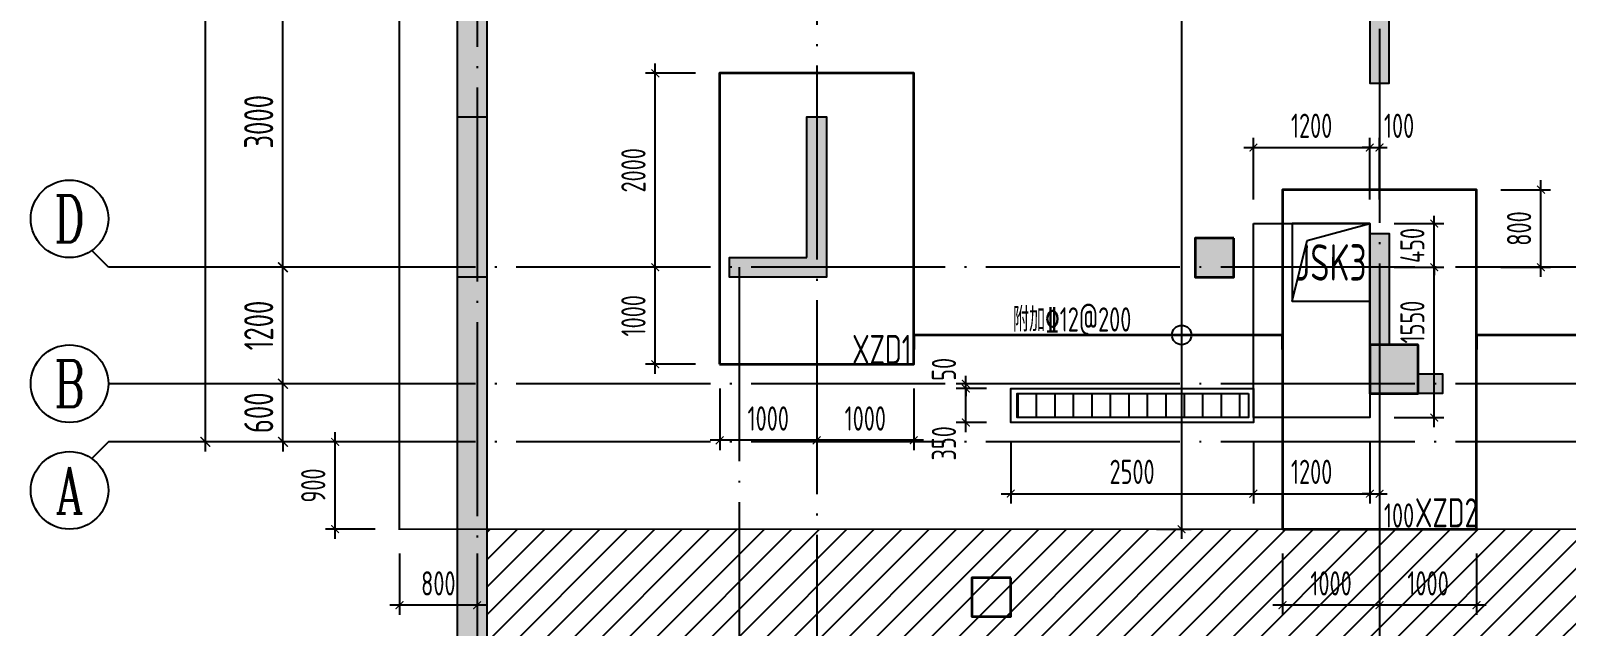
# Model space of a CAD drawing. Extents: x -668857 to 185752, y -270966 to 286822.
# Drawn here: x -434695 to -418870, y 199180 to 205320 of the extents above; entities that cross this region are included whole.
import ezdxf
from ezdxf.enums import TextEntityAlignment as Align

# ---------------------------------------------------------------- set-up
doc = ezdxf.new("R2010")
doc.units = 0
doc.header["$LTSCALE"] = 1000
doc.linetypes.add('DOTE', pattern=[2.42, 2, -0.2, 0.02, -0.2])
doc.layers.get('0').update_dxf_attribs({"linetype": 'CONTINUOUS'})
doc.layers.get('DEFPOINTS').update_dxf_attribs({"linetype": 'CONTINUOUS'})
for name, color, linetype in [('0-R集水坑', 191, 'CONTINUOUS'), ('A-AXIS', 1, 'CONTINUOUS'), ('A-DOTE', 10, 'DOTE'), ('AXIS_NUM', 7, 'CONTINUOUS'), ('S-B板填充', 251, 'CONTINUOUS'), ('S-B板配筋', 6, 'CONTINUOUS'), ('S-B板配筋号', 7, 'CONTINUOUS'), ('S-C承台实线', 2, 'CONTINUOUS'), ('S-C承台编号', 6, 'CONTINUOUS'), ('S-J基础底板', 5, 'CONTINUOUS'), ('S-J基础底板标注', 3, 'CONTINUOUS'), ('S-Q墙实线', 6, 'CONTINUOUS'), ('S-X详图填充', 252, 'CONTINUOUS'), ('S-Y一般标注', 3, 'CONTINUOUS'), ('S-Z柱实线', 6, 'CONTINUOUS'), ('底图$0$PUB_HATCH', 252, 'CONTINUOUS')]:
    doc.layers.add(name, color=color, linetype=linetype)
doc.styles.add('TSSD_Axis', font='complex.shx', dxfattribs={"width": 0.7, "bigfont": 'hztxt.shx'})
doc.styles.add('TSSD_DIMENSION', font='Tssdeng.shx', dxfattribs={"width": 0.7, "bigfont": 'tssdchn.shx'})
doc.styles.add('TSSD_REIN', font='tssdeng.shx', dxfattribs={"width": 0.7, "height": 300, "bigfont": 'tssdchn.shx'})
doc.dimstyles.new('TSSD_100_100', dxfattribs={"dimtxt": 300, "dimasz": 100, "dimexe": 100, "dimexo": 250, "dimgap": 100, "dimtad": 1, "dimdec": 0, "dimzin": 0, "dimdsep": 46, "dimtxsty": 'TSSD_DIMENSION', "dimblk": 'ARCHTICK', "dimcen": 0, "dimdle": 100, "dimclrt": 7, "dimadec": 0, "dimazin": 0, "dimtfac": 1, "dimtdec": 0, "dimtix": 1, "dimtmove": 2, "dimatfit": 3, "dimldrblk": 'ARCHTICK', "dimfxl": 1, "dimtolj": 1, "dimtzin": 0, "dimarcsym": 0})
doc.dimstyles.new('TSSD_100_100$0', dxfattribs={"dimtxt": 300, "dimasz": 80, "dimexe": 100, "dimexo": 250, "dimgap": 100, "dimtad": 1, "dimdec": 0, "dimzin": 0, "dimdsep": 46, "dimtxsty": 'TSSD_DIMENSION', "dimblk": 'ARCHTICK', "dimcen": 0, "dimdle": 100, "dimclrd": 3, "dimclre": 3, "dimclrt": 7, "dimadec": 0, "dimazin": 0, "dimtfac": 1, "dimtdec": 0, "dimtix": 1, "dimtmove": 2, "dimatfit": 3, "dimldrblk": 'ARCHTICK', "dimfxl": 1, "dimtolj": 1, "dimtzin": 0, "dimarcsym": 0})

# ---------------------------------------------------------------- blocks, each defined once
blk = doc.blocks.new('ts_axno')
at = {"color": 0, "linetype": 'ByBlock', "lineweight": -2}
blk.add_circle((0, 0), 0.5, dxfattribs=at)
at = {"color": 0, "linetype": 'ByBlock', "lineweight": -2, "style": 'TSSD_Axis', "width": 0.7}
blk.add_attdef('A', text='', height=0.6, dxfattribs=at).set_placement((0, 0), align=Align.MIDDLE_CENTER)
blk = doc.blocks.new('_ArchTick')
at = {"color": 0, "linetype": 'ByBlock', "const_width": 0.15}
blk.add_lwpolyline([(-0.5, -0.5), (0.5, 0.5)], dxfattribs=at)
blk = doc.blocks.new('*D852')
at = {"layer": 'DEFPOINTS', "color": 0, "transparency": 16777216}
for p in [(-223774, 311894), (-222774, 311894), (-222774, 311294)]:
    blk.add_point(p, dxfattribs=at)
at = {"layer": 'S-Y一般标注', "color": 0, "lineweight": -2, "transparency": 16777216}
for p, q in [((-223774, 311894), (-223774, 311994)), ((-223024, 311894), (-223874, 311894)), ((-223774, 311294), (-223774, 311894)), ((-223024, 311294), (-223874, 311294)), ((-223774, 311294), (-223774, 311194))]:
    blk.add_line(p, q, dxfattribs=at)
at = {"layer": 'S-Y一般标注', "color": 0, "lineweight": -2, "transparency": 16777216, "xscale": 100, "yscale": 100, "zscale": 100}
for p, rotation in [((-223774, 311894), 270), ((-223774, 311294), 90)]:
    blk.add_blockref('_ArchTick', p, dxfattribs=dict(at, rotation=rotation))
at = {"layer": 'S-Y一般标注', "color": 7, "transparency": 16777216, "insert": (-224024, 311594), "char_height": 300, "attachment_point": 5, "rotation": 90, "style": 'TSSD_DIMENSION'}
blk.add_mtext('\\A1;600', dxfattribs=at)
blk = doc.blocks.new('*D858')
at = {"layer": 'DEFPOINTS', "color": 0, "transparency": 16777216}
for p in [(-224574, 326794), (-222774, 326794), (-222774, 311294)]:
    blk.add_point(p, dxfattribs=at)
at = {"layer": 'S-Y一般标注', "color": 0, "lineweight": -2, "transparency": 16777216}
for p, q in [((-223024, 326794), (-224674, 326794)), ((-224574, 311194), (-224574, 326894)), ((-223024, 311294), (-224674, 311294))]:
    blk.add_line(p, q, dxfattribs=at)
at = {"layer": 'S-Y一般标注', "color": 0, "lineweight": -2, "transparency": 16777216, "xscale": 100, "yscale": 100, "zscale": 100}
for p, rotation in [((-224574, 326794), 90), ((-224574, 311294), 270)]:
    blk.add_blockref('_ArchTick', p, dxfattribs=dict(at, rotation=rotation))
at = {"layer": 'S-Y一般标注', "color": 7, "transparency": 16777216, "insert": (-224824, 319044), "char_height": 300, "attachment_point": 5, "rotation": 90, "style": 'TSSD_DIMENSION'}
blk.add_mtext('\\A1;15500', dxfattribs=at)
blk = doc.blocks.new('*D862')
at = {"layer": 'DEFPOINTS', "color": 0, "transparency": 16777216}
for p in [(-223774, 313094), (-222774, 313094), (-222774, 311894)]:
    blk.add_point(p, dxfattribs=at)
at = {"layer": 'S-Y一般标注', "color": 0, "lineweight": -2, "transparency": 16777216}
for p, q in [((-223774, 311794), (-223774, 313194)), ((-223024, 313094), (-223874, 313094)), ((-223024, 311894), (-223874, 311894))]:
    blk.add_line(p, q, dxfattribs=at)
at = {"layer": 'S-Y一般标注', "color": 0, "lineweight": -2, "transparency": 16777216, "xscale": 100, "yscale": 100, "zscale": 100}
for p, rotation in [((-223774, 313094), 90), ((-223774, 311894), 270)]:
    blk.add_blockref('_ArchTick', p, dxfattribs=dict(at, rotation=rotation))
at = {"layer": 'S-Y一般标注', "color": 7, "transparency": 16777216, "insert": (-224024, 312494), "char_height": 300, "attachment_point": 5, "rotation": 90, "style": 'TSSD_DIMENSION'}
blk.add_mtext('\\A1;1200', dxfattribs=at)
blk = doc.blocks.new('*D863')
at = {"layer": 'DEFPOINTS', "color": 0, "transparency": 16777216}
for p in [(-223774, 316094), (-222774, 316094), (-222774, 313094)]:
    blk.add_point(p, dxfattribs=at)
at = {"layer": 'S-Y一般标注', "color": 0, "lineweight": -2, "transparency": 16777216}
for p, q in [((-223774, 312994), (-223774, 316194)), ((-223024, 316094), (-223874, 316094)), ((-223024, 313094), (-223874, 313094))]:
    blk.add_line(p, q, dxfattribs=at)
at = {"layer": 'S-Y一般标注', "color": 0, "lineweight": -2, "transparency": 16777216, "xscale": 100, "yscale": 100, "zscale": 100}
for p, rotation in [((-223774, 316094), 90), ((-223774, 313094), 270)]:
    blk.add_blockref('_ArchTick', p, dxfattribs=dict(at, rotation=rotation))
at = {"layer": 'S-Y一般标注', "color": 7, "transparency": 16777216, "insert": (-224024, 314594), "char_height": 300, "attachment_point": 5, "rotation": 90, "style": 'TSSD_DIMENSION'}
blk.add_mtext('\\A1;3000', dxfattribs=at)
blk = doc.blocks.new('*D1004')
at = {"layer": 'DEFPOINTS', "color": 0, "transparency": 16777216}
for p in [(-431559, 201081), (-430895, 201081), (-430895, 200181)]:
    blk.add_point(p, dxfattribs=at)
at = {"layer": 'S-J基础底板标注', "color": 3, "lineweight": -2, "transparency": 16777216}
for p, q in [((-431559, 200081), (-431559, 201181)), ((-431145, 201081), (-431659, 201081)), ((-431145, 200181), (-431659, 200181))]:
    blk.add_line(p, q, dxfattribs=at)
at = {"layer": 'S-J基础底板标注', "color": 3, "lineweight": -2, "transparency": 16777216, "xscale": 80, "yscale": 80, "zscale": 80}
for p, rotation in [((-431559, 201081), 89.99935955446884), ((-431559, 200181), 269.9993595544688)]:
    blk.add_blockref('_ArchTick', p, dxfattribs=dict(at, rotation=rotation))
at = {"layer": 'S-J基础底板标注', "color": 7, "transparency": 16777216, "insert": (-431784, 200631), "char_height": 250, "attachment_point": 5, "rotation": 89.9994, "style": 'TSSD_DIMENSION'}
blk.add_mtext('\\A1;900', dxfattribs=at)
blk = doc.blocks.new('*D1007')
at = {"layer": 'DEFPOINTS', "color": 0, "transparency": 16777216}
for p in [(-430895, 200181), (-430095, 200181), (-430895, 199397)]:
    blk.add_point(p, dxfattribs=at)
at = {"layer": 'S-J基础底板标注', "color": 3, "lineweight": -2, "transparency": 16777216}
for p, q in [((-430895, 199931), (-430895, 199297)), ((-430095, 199931), (-430095, 199297)), ((-429995, 199397), (-430995, 199397))]:
    blk.add_line(p, q, dxfattribs=at)
at = {"layer": 'S-J基础底板标注', "color": 3, "lineweight": -2, "transparency": 16777216, "xscale": 80, "yscale": 80, "zscale": 80}
for p, rotation in [((-430895, 199397), 180.0000000000041), ((-430095, 199397), 4.156675004196587e-12)]:
    blk.add_blockref('_ArchTick', p, dxfattribs=dict(at, rotation=rotation))
at = {"layer": 'S-J基础底板标注', "color": 7, "transparency": 16777216, "insert": (-430495, 199622), "char_height": 250, "attachment_point": 5, "style": 'TSSD_DIMENSION'}
blk.add_mtext('\\A1;800', dxfattribs=at)
blk = doc.blocks.new('*D1040')
at = {"layer": 'DEFPOINTS', "color": 0, "transparency": 16777216}
for p in [(-427595, 201881), (-426595, 201881), (-427595, 201097)]:
    blk.add_point(p, dxfattribs=at)
at = {"layer": 'S-J基础底板标注', "color": 3, "lineweight": -2, "transparency": 16777216}
for p, q in [((-427595, 201631), (-427595, 200997)), ((-426595, 201631), (-426595, 200997)), ((-426495, 201097), (-427695, 201097))]:
    blk.add_line(p, q, dxfattribs=at)
at = {"layer": 'S-J基础底板标注', "color": 3, "lineweight": -2, "transparency": 16777216, "xscale": 80, "yscale": 80, "zscale": 80}
for p, rotation in [((-427595, 201097), 180.0000000000034), ((-426595, 201097), 3.357314426466474e-12)]:
    blk.add_blockref('_ArchTick', p, dxfattribs=dict(at, rotation=rotation))
at = {"layer": 'S-J基础底板标注', "color": 7, "transparency": 16777216, "insert": (-427095, 201322), "char_height": 250, "attachment_point": 5, "style": 'TSSD_DIMENSION'}
blk.add_mtext('\\A1;1000', dxfattribs=at)
blk = doc.blocks.new('*D1041')
at = {"layer": 'DEFPOINTS', "color": 0, "transparency": 16777216}
for p in [(-428259, 204881), (-427595, 204881), (-427595, 202881)]:
    blk.add_point(p, dxfattribs=at)
at = {"layer": 'S-J基础底板标注', "color": 3, "lineweight": -2, "transparency": 16777216}
for p, q in [((-428259, 202781), (-428259, 204981)), ((-427845, 204881), (-428359, 204881)), ((-427845, 202881), (-428359, 202881))]:
    blk.add_line(p, q, dxfattribs=at)
at = {"layer": 'S-J基础底板标注', "color": 3, "lineweight": -2, "transparency": 16777216, "xscale": 80, "yscale": 80, "zscale": 80}
for p, rotation in [((-428259, 204881), 89.99952157087353), ((-428259, 202881), 269.9995215708735)]:
    blk.add_blockref('_ArchTick', p, dxfattribs=dict(at, rotation=rotation))
at = {"layer": 'S-J基础底板标注', "color": 7, "transparency": 16777216, "insert": (-428484, 203881), "char_height": 250, "attachment_point": 5, "rotation": 89.9995, "style": 'TSSD_DIMENSION'}
blk.add_mtext('\\A1;2000', dxfattribs=at)
blk = doc.blocks.new('*D1042')
at = {"layer": 'DEFPOINTS', "color": 0, "transparency": 16777216}
for p in [(-428259, 202881), (-427595, 202881), (-427595, 201881)]:
    blk.add_point(p, dxfattribs=at)
at = {"layer": 'S-J基础底板标注', "color": 3, "lineweight": -2, "transparency": 16777216}
for p, q in [((-427845, 202881), (-428359, 202881)), ((-428259, 201781), (-428259, 202981)), ((-427845, 201881), (-428359, 201881))]:
    blk.add_line(p, q, dxfattribs=at)
at = {"layer": 'S-J基础底板标注', "color": 3, "lineweight": -2, "transparency": 16777216, "xscale": 80, "yscale": 80, "zscale": 80}
for p, rotation in [((-428259, 202881), 89.99952157087847), ((-428259, 201881), 269.9995215708785)]:
    blk.add_blockref('_ArchTick', p, dxfattribs=dict(at, rotation=rotation))
at = {"layer": 'S-J基础底板标注', "color": 7, "transparency": 16777216, "insert": (-428484, 202381), "char_height": 250, "attachment_point": 5, "rotation": 89.9995, "style": 'TSSD_DIMENSION'}
blk.add_mtext('\\A1;1000', dxfattribs=at)
blk = doc.blocks.new('*D1049')
at = {"layer": 'DEFPOINTS', "color": 0, "transparency": 16777216}
for p in [(-420795, 200181), (-419795, 200181), (-420795, 199397)]:
    blk.add_point(p, dxfattribs=at)
at = {"layer": 'S-J基础底板标注', "color": 3, "lineweight": -2, "transparency": 16777216}
for p, q in [((-420795, 199931), (-420795, 199297)), ((-419795, 199931), (-419795, 199297)), ((-419695, 199397), (-420895, 199397))]:
    blk.add_line(p, q, dxfattribs=at)
at = {"layer": 'S-J基础底板标注', "color": 3, "lineweight": -2, "transparency": 16777216, "xscale": 80, "yscale": 80, "zscale": 80}
for p, rotation in [((-420795, 199397), 180.0000000000067), ((-419795, 199397), 6.634692795159936e-12)]:
    blk.add_blockref('_ArchTick', p, dxfattribs=dict(at, rotation=rotation))
at = {"layer": 'S-J基础底板标注', "color": 7, "transparency": 16777216, "insert": (-420295, 199622), "char_height": 250, "attachment_point": 5, "style": 'TSSD_DIMENSION'}
blk.add_mtext('\\A1;1000', dxfattribs=at)
blk = doc.blocks.new('*D1064')
at = {"layer": 'DEFPOINTS', "color": 0, "transparency": 16777216}
for p in [(-421795, 200181), (-420795, 200181), (-421795, 199397)]:
    blk.add_point(p, dxfattribs=at)
at = {"layer": 'S-J基础底板标注', "color": 3, "lineweight": -2, "transparency": 16777216}
for p, q in [((-421795, 199931), (-421795, 199297)), ((-420795, 199931), (-420795, 199297)), ((-420695, 199397), (-421895, 199397))]:
    blk.add_line(p, q, dxfattribs=at)
at = {"layer": 'S-J基础底板标注', "color": 3, "lineweight": -2, "transparency": 16777216, "xscale": 80, "yscale": 80, "zscale": 80, "rotation": 180}
blk.add_blockref('_ArchTick', (-421795, 199397), dxfattribs=at)
at = {"layer": 'S-J基础底板标注', "color": 3, "lineweight": -2, "transparency": 16777216, "xscale": 80, "yscale": 80, "zscale": 80}
blk.add_blockref('_ArchTick', (-420795, 199397), dxfattribs=at)
at = {"layer": 'S-J基础底板标注', "color": 7, "transparency": 16777216, "insert": (-421295, 199622), "char_height": 250, "attachment_point": 5, "style": 'TSSD_DIMENSION'}
blk.add_mtext('\\A1;1000', dxfattribs=at)
blk = doc.blocks.new('*D1065')
at = {"layer": 'DEFPOINTS', "color": 0, "transparency": 16777216}
for p in [(-426595, 201881), (-425595, 201881), (-426595, 201097)]:
    blk.add_point(p, dxfattribs=at)
at = {"layer": 'S-J基础底板标注', "color": 3, "lineweight": -2, "transparency": 16777216}
for p, q in [((-426595, 201631), (-426595, 200997)), ((-425595, 201631), (-425595, 200997)), ((-425495, 201097), (-426695, 201097))]:
    blk.add_line(p, q, dxfattribs=at)
at = {"layer": 'S-J基础底板标注', "color": 3, "lineweight": -2, "transparency": 16777216, "xscale": 80, "yscale": 80, "zscale": 80}
for p, rotation in [((-426595, 201097), 180.0000000000034), ((-425595, 201097), 3.357314426466474e-12)]:
    blk.add_blockref('_ArchTick', p, dxfattribs=dict(at, rotation=rotation))
at = {"layer": 'S-J基础底板标注', "color": 7, "transparency": 16777216, "insert": (-426095, 201322), "char_height": 250, "attachment_point": 5, "style": 'TSSD_DIMENSION'}
blk.add_mtext('\\A1;1000', dxfattribs=at)
blk = doc.blocks.new('*D1073')
at = {"layer": 'DEFPOINTS', "color": 0, "ltscale": 0.5, "transparency": 16777216}
for p in [(-423342, 207381), (-423342, 200181), (-422835, 200181)]:
    blk.add_point(p, dxfattribs=at)
at = {"layer": 'S-J基础底板标注', "color": 3, "lineweight": -2, "ltscale": 0.5, "transparency": 16777216}
for p, q in [((-422835, 207481), (-422835, 200081)), ((-423092, 207381), (-422735, 207381)), ((-423092, 200181), (-422735, 200181))]:
    blk.add_line(p, q, dxfattribs=at)
at = {"layer": 'S-J基础底板标注', "color": 3, "lineweight": -2, "ltscale": 0.5, "transparency": 16777216, "xscale": 80, "yscale": 80, "zscale": 80}
for p, rotation in [((-422835, 207381), 90.00024832320872), ((-422835, 200181), 270.0002483232087)]:
    blk.add_blockref('_ArchTick', p, dxfattribs=dict(at, rotation=rotation))
blk = doc.blocks.new('*D1083')
at = {"layer": 'DEFPOINTS', "color": 0, "transparency": 16777216}
for p in [(-419795, 203681), (-419132, 203681), (-419795, 202881)]:
    blk.add_point(p, dxfattribs=at)
at = {"layer": 'S-J基础底板标注', "color": 3, "lineweight": -2, "transparency": 16777216}
for p, q in [((-419545, 203681), (-419032, 203681)), ((-419132, 202781), (-419132, 203781)), ((-419545, 202881), (-419032, 202881))]:
    blk.add_line(p, q, dxfattribs=at)
at = {"layer": 'S-J基础底板标注', "color": 3, "lineweight": -2, "transparency": 16777216, "xscale": 80, "yscale": 80, "zscale": 80}
for p, rotation in [((-419132, 203681), 90), ((-419132, 202881), 270)]:
    blk.add_blockref('_ArchTick', p, dxfattribs=dict(at, rotation=rotation))
at = {"layer": 'S-J基础底板标注', "color": 7, "transparency": 16777216, "insert": (-419357, 203281), "char_height": 250, "attachment_point": 5, "rotation": 90, "style": 'TSSD_DIMENSION'}
blk.add_mtext('\\A1;800', dxfattribs=at)
blk = doc.blocks.new('*D3939')
at = {"layer": 'DEFPOINTS', "color": 0, "transparency": 16777216}
for p in [(-420895, 203331), (-420232, 203331), (-420895, 202881)]:
    blk.add_point(p, dxfattribs=at)
at = {"layer": 'S-J基础底板标注', "color": 3, "lineweight": -2, "transparency": 16777216}
for p, q in [((-420232, 203331), (-420232, 203411)), ((-420645, 203331), (-420132, 203331)), ((-420232, 202881), (-420232, 203331)), ((-420645, 202881), (-420132, 202881)), ((-420232, 202881), (-420232, 202801))]:
    blk.add_line(p, q, dxfattribs=at)
at = {"layer": 'S-J基础底板标注', "color": 3, "lineweight": -2, "transparency": 16777216, "xscale": 80, "yscale": 80, "zscale": 80}
for p, rotation in [((-420232, 203331), 270), ((-420232, 202881), 90)]:
    blk.add_blockref('_ArchTick', p, dxfattribs=dict(at, rotation=rotation))
at = {"layer": 'S-J基础底板标注', "color": 7, "transparency": 16777216, "insert": (-420457, 203106), "char_height": 250, "attachment_point": 5, "rotation": 90, "style": 'TSSD_DIMENSION'}
blk.add_mtext('\\A1;450', dxfattribs=at)
blk = doc.blocks.new('*D3940')
at = {"layer": 'DEFPOINTS', "color": 0, "transparency": 16777216}
for p in [(-420895, 202881), (-420232, 202881), (-420895, 201331)]:
    blk.add_point(p, dxfattribs=at)
at = {"layer": 'S-J基础底板标注', "color": 3, "lineweight": -2, "transparency": 16777216}
for p, q in [((-420645, 202881), (-420132, 202881)), ((-420232, 201231), (-420232, 202981)), ((-420645, 201331), (-420132, 201331))]:
    blk.add_line(p, q, dxfattribs=at)
at = {"layer": 'S-J基础底板标注', "color": 3, "lineweight": -2, "transparency": 16777216, "xscale": 80, "yscale": 80, "zscale": 80}
for p, rotation in [((-420232, 202881), 90), ((-420232, 201331), 270)]:
    blk.add_blockref('_ArchTick', p, dxfattribs=dict(at, rotation=rotation))
at = {"layer": 'S-J基础底板标注', "color": 7, "transparency": 16777216, "insert": (-420457, 202316), "char_height": 250, "attachment_point": 5, "rotation": 90, "style": 'TSSD_DIMENSION'}
blk.add_mtext('\\A1;1550', dxfattribs=at)
blk = doc.blocks.new('*D3941')
at = {"layer": 'DEFPOINTS', "color": 0, "transparency": 16777216}
for p in [(-420795, 204115), (-420895, 203331), (-420795, 203331)]:
    blk.add_point(p, dxfattribs=at)
at = {"layer": 'S-J基础底板标注', "color": 3, "lineweight": -2, "transparency": 16777216}
for p, q in [((-420895, 203581), (-420895, 204215)), ((-420795, 203581), (-420795, 204215)), ((-420895, 204115), (-420975, 204115)), ((-420895, 204115), (-420795, 204115)), ((-420795, 204115), (-420715, 204115))]:
    blk.add_line(p, q, dxfattribs=at)
at = {"layer": 'S-J基础底板标注', "color": 3, "lineweight": -2, "transparency": 16777216, "xscale": 80, "yscale": 80, "zscale": 80}
for p, rotation in [((-420895, 204115), 0.0003619449359426596), ((-420795, 204115), 180.0003619449359)]:
    blk.add_blockref('_ArchTick', p, dxfattribs=dict(at, rotation=rotation))
at = {"layer": 'S-J基础底板标注', "color": 7, "transparency": 16777216, "insert": (-420594, 204340), "char_height": 250, "attachment_point": 5, "rotation": 0.0004, "style": 'TSSD_DIMENSION'}
blk.add_mtext('\\A1;100', dxfattribs=at)
blk = doc.blocks.new('*D3942')
at = {"layer": 'DEFPOINTS', "color": 0, "transparency": 16777216}
for p in [(-420895, 204115), (-422095, 203331), (-420895, 203331)]:
    blk.add_point(p, dxfattribs=at)
at = {"layer": 'S-J基础底板标注', "color": 3, "lineweight": -2, "transparency": 16777216}
for p, q in [((-422095, 203581), (-422095, 204215)), ((-420895, 203581), (-420895, 204215)), ((-422195, 204115), (-420795, 204115))]:
    blk.add_line(p, q, dxfattribs=at)
at = {"layer": 'S-J基础底板标注', "color": 3, "lineweight": -2, "transparency": 16777216, "xscale": 80, "yscale": 80, "zscale": 80}
for p, rotation in [((-422095, 204115), 180.0003619449368), ((-420895, 204115), 0.0003619449368316489)]:
    blk.add_blockref('_ArchTick', p, dxfattribs=dict(at, rotation=rotation))
at = {"layer": 'S-J基础底板标注', "color": 7, "transparency": 16777216, "insert": (-421495, 204340), "char_height": 250, "attachment_point": 5, "rotation": 0.0004, "style": 'TSSD_DIMENSION'}
blk.add_mtext('\\A1;1200', dxfattribs=at)
blk = doc.blocks.new('*D3943')
at = {"layer": 'DEFPOINTS', "color": 0, "transparency": 16777216}
for p in [(-425059, 201631), (-424595, 201631), (-424595, 201281)]:
    blk.add_point(p, dxfattribs=at)
at = {"layer": 'S-J基础底板标注', "color": 3, "lineweight": -2, "transparency": 16777216}
for p, q in [((-424845, 201631), (-425159, 201631)), ((-425059, 201181), (-425059, 201731)), ((-424845, 201281), (-425159, 201281))]:
    blk.add_line(p, q, dxfattribs=at)
at = {"layer": 'S-J基础底板标注', "color": 3, "lineweight": -2, "transparency": 16777216, "xscale": 80, "yscale": 80, "zscale": 80}
for p, rotation in [((-425059, 201631), 90), ((-425059, 201281), 270)]:
    blk.add_blockref('_ArchTick', p, dxfattribs=dict(at, rotation=rotation))
at = {"layer": 'S-J基础底板标注', "color": 7, "transparency": 16777216, "insert": (-425284, 201066), "char_height": 250, "attachment_point": 5, "rotation": 90, "style": 'TSSD_DIMENSION'}
blk.add_mtext('\\A1;350', dxfattribs=at)
blk = doc.blocks.new('*D3944')
at = {"layer": 'DEFPOINTS', "color": 0, "transparency": 16777216}
for p in [(-425059, 201681), (-424595, 201681), (-424595, 201631)]:
    blk.add_point(p, dxfattribs=at)
at = {"layer": 'S-J基础底板标注', "color": 3, "lineweight": -2, "transparency": 16777216}
for p, q in [((-424845, 201681), (-425159, 201681)), ((-424845, 201631), (-425159, 201631)), ((-425059, 201681), (-425059, 201761)), ((-425059, 201631), (-425059, 201681)), ((-425059, 201631), (-425059, 201551))]:
    blk.add_line(p, q, dxfattribs=at)
at = {"layer": 'S-J基础底板标注', "color": 3, "lineweight": -2, "transparency": 16777216, "xscale": 80, "yscale": 80, "zscale": 80}
for p, rotation in [((-425059, 201681), 270), ((-425059, 201631), 90)]:
    blk.add_blockref('_ArchTick', p, dxfattribs=dict(at, rotation=rotation))
at = {"layer": 'S-J基础底板标注', "color": 7, "transparency": 16777216, "insert": (-425284, 201829), "char_height": 250, "attachment_point": 5, "rotation": 90, "style": 'TSSD_DIMENSION'}
blk.add_mtext('\\A1;50', dxfattribs=at)
blk = doc.blocks.new('*D3945')
at = {"layer": 'DEFPOINTS', "color": 0, "transparency": 16777216}
for p in [(-420895, 201331), (-420795, 201331), (-420795, 200547)]:
    blk.add_point(p, dxfattribs=at)
at = {"layer": 'S-J基础底板标注', "color": 3, "lineweight": -2, "transparency": 16777216}
for p, q in [((-420895, 201081), (-420895, 200447)), ((-420795, 201081), (-420795, 200447)), ((-420895, 200547), (-420975, 200547)), ((-420895, 200547), (-420795, 200547)), ((-420795, 200547), (-420715, 200547))]:
    blk.add_line(p, q, dxfattribs=at)
at = {"layer": 'S-J基础底板标注', "color": 3, "lineweight": -2, "transparency": 16777216, "xscale": 80, "yscale": 80, "zscale": 80}
for p, rotation in [((-420895, 200547), 359.9996380550641), ((-420795, 200547), 179.999638055064)]:
    blk.add_blockref('_ArchTick', p, dxfattribs=dict(at, rotation=rotation))
at = {"layer": 'S-J基础底板标注', "color": 7, "transparency": 16777216, "insert": (-420594, 200322), "char_height": 250, "attachment_point": 5, "rotation": 359.9996, "style": 'TSSD_DIMENSION'}
blk.add_mtext('\\A1;100', dxfattribs=at)
blk = doc.blocks.new('*D3946')
at = {"layer": 'DEFPOINTS', "color": 0, "transparency": 16777216}
for p in [(-422095, 201331), (-420895, 201331), (-420895, 200547)]:
    blk.add_point(p, dxfattribs=at)
at = {"layer": 'S-J基础底板标注', "color": 3, "lineweight": -2, "transparency": 16777216}
for p, q in [((-422095, 201081), (-422095, 200447)), ((-420895, 201081), (-420895, 200447)), ((-422195, 200547), (-420795, 200547))]:
    blk.add_line(p, q, dxfattribs=at)
at = {"layer": 'S-J基础底板标注', "color": 3, "lineweight": -2, "transparency": 16777216, "xscale": 80, "yscale": 80, "zscale": 80}
for p, rotation in [((-422095, 200547), 179.9996380550632), ((-420895, 200547), 359.9996380550632)]:
    blk.add_blockref('_ArchTick', p, dxfattribs=dict(at, rotation=rotation))
at = {"layer": 'S-J基础底板标注', "color": 7, "transparency": 16777216, "insert": (-421495, 200772), "char_height": 250, "attachment_point": 5, "rotation": 359.9996, "style": 'TSSD_DIMENSION'}
blk.add_mtext('\\A1;1200', dxfattribs=at)
blk = doc.blocks.new('*D3947')
at = {"layer": 'DEFPOINTS', "color": 0, "transparency": 16777216}
for p in [(-424595, 201331), (-422095, 201331), (-422095, 200547)]:
    blk.add_point(p, dxfattribs=at)
at = {"layer": 'S-J基础底板标注', "color": 3, "lineweight": -2, "transparency": 16777216}
for p, q in [((-424595, 201081), (-424595, 200447)), ((-422095, 201081), (-422095, 200447)), ((-424695, 200547), (-421995, 200547))]:
    blk.add_line(p, q, dxfattribs=at)
at = {"layer": 'S-J基础底板标注', "color": 3, "lineweight": -2, "transparency": 16777216, "xscale": 80, "yscale": 80, "zscale": 80}
for p, rotation in [((-424595, 200547), 179.9996380550627), ((-422095, 200547), 359.9996380550627)]:
    blk.add_blockref('_ArchTick', p, dxfattribs=dict(at, rotation=rotation))
at = {"layer": 'S-J基础底板标注', "color": 7, "transparency": 16777216, "insert": (-423345, 200772), "char_height": 250, "attachment_point": 5, "rotation": 359.9996, "style": 'TSSD_DIMENSION'}
blk.add_mtext('\\A1;2500', dxfattribs=at)
blk = doc.blocks.new('20210825.01395608')
at = {"layer": 'A-AXIS'}
for p, q in [((79798.7, -250113.2), (79627.1, -249941.6)), ((82598.7, -250113.2), (79798.7, -250113.2)), ((82598.7, -251313.2), (79798.7, -251313.2)), ((79798.7, -251913.2), (79627.1, -252084.9)), ((82598.7, -251913.2), (79798.7, -251913.2))]:
    blk.add_line(p, q, dxfattribs=at)
at = {"layer": 'A-DOTE'}
for p, q in [((83598.7, -233739.7), (83598.7, -255388.1)), ((92898.9, -242813.2), (92898.7, -255388.1)), ((87098.7, -245613.2), (87098.7, -255388.1)), ((136822.6, -250113.2), (82598.7, -250113.2)), ((86298.7, -250113.2), (86298.7, -255388.1)), ((136822.6, -251313.2), (82598.7, -251313.2)), ((136822.6, -251913.2), (82598.7, -251913.2))]:
    blk.add_line(p, q, dxfattribs=at)
at = {"layer": 'A-AXIS'}
ref = blk.add_blockref('ts_axno', (79398.7, -249613.2), dxfattribs=dict(at, xscale=800, yscale=800, zscale=800, rotation=180))
ref.add_attrib('C', 'D', dxfattribs={"layer": 'AXIS_NUM', "height": 480, "style": 'TSSD_Axis', "width": 0.7}).set_placement((79398.7, -249613.2), align=Align.MIDDLE_CENTER)
ref = blk.add_blockref('ts_axno', (79398.7, -251313.2), dxfattribs=dict(at, xscale=800, yscale=800, zscale=800))
ref.add_attrib('A', 'B', dxfattribs={"layer": 'AXIS_NUM', "height": 480, "style": 'TSSD_Axis', "width": 0.7}).set_placement((79398.7, -251313.2), align=Align.MIDDLE_CENTER)
ref = blk.add_blockref('ts_axno', (79398.7, -252413.2), dxfattribs=dict(at, xscale=800, yscale=800, zscale=800))
ref.add_attrib('F', 'A', dxfattribs={"layer": 'AXIS_NUM', "height": 480, "style": 'TSSD_Axis', "width": 0.7}).set_placement((79398.7, -252413.2), align=Align.MIDDLE_CENTER)
at = {"layer": 'S-Y一般标注'}
for base, p1, p2, picture, middle in [((80798.7, -236413.2), (82598.7, -251913.2), (82598.7, -236413.2), '*D858', (80548.7, -244163.2)), ((81598.7, -247113.2), (82598.7, -250113.2), (82598.7, -247113.2), '*D863', (81348.7, -248613.2)), ((81598.7, -250113.2), (82598.7, -251313.2), (82598.7, -250113.2), '*D862', (81348.7, -250713.2)), ((81598.7, -251313.2), (82598.7, -251913.2), (82598.7, -251313.2), '*D852', (81348.7, -251613.2))]:
    dim = blk.add_linear_dim(base=base, p1=p1, p2=p2, angle=90, dimstyle='TSSD_100_100', dxfattribs=at)
    dim.commit()
    dim.dimension.update_dxf_attribs({"geometry": picture, "text_midpoint": middle, "insert": (305372.3, -563207.3)})

msp = doc.modelspace()

# ---------------------------------------------------------------- hatches: boundary and pattern name
at = {"layer": '0-R集水坑'}
h = msp.add_hatch(dxfattribs=at)
h.set_pattern_fill('LINE', color=256, scale=200, angle=-270, style=0)
h.set_pattern_definition([(90, (-2247414.02, 2397119.02), (-190.5, 1e-13), [])])
h.paths.add_polyline_path([(-422095.46, 201330.93), (-422095.46, 201580.94), (-424530.7, 201580.94), (-424530.7, 201330.94)])
at = {"layer": 'S-B板填充'}
h = msp.add_hatch(dxfattribs=at)
h.set_pattern_fill('METAL', color=252, scale=50, style=0)
h.set_pattern_definition([(45, (-318558.26, -50454.05), (-141.42136, 141.42136), [])])
h.paths.add_polyline_path([(-377871.55, 210280.89), (-377871.55, 218254.45), (-419195.46, 218254.45), (-419195.46, 212780.89), (-416095.46, 212780.89), (-416095.46, 212780.89), (-412495.46, 212780.89), (-412495.46, 211380.88), (-411743.74, 211380.89), (-411695.46, 211380.89), (-398495.46, 211380.88), (-398495.46, 211380.89), (-397695.47, 211380.89), (-397695.47, 212780.89), (-393995.46, 212780.89), (-393995.46, 213680.89), (-393995.46, 213680.89), (-393995.46, 212780.89), (-390295.46, 212780.89), (-390295.46, 212780.89), (-388195.46, 212780.89), (-388195.46, 212780.89), (-386695.46, 212780.89), (-386695.46, 212780.89), (-378995.46, 212780.89), (-378995.46, 203280.89), (-378995.48, 203280.89), (-378995.48, 200179.4), (-389295.46, 200182.4), (-389295.46, 200180.9), (-395895.46, 200180.9), (-395895.43, 200180.9), (-414295.43, 200180.9), (-414295.46, 200180.9), (-420895.46, 200180.9), (-420895.46, 200180.9), (-429995.46, 200180.9), (-429995.46, 198606.02), (-426132.84, 198606.02), (-409632.84, 198606.02), (-409632.84, 198606.02), (-377873.86, 198606.02)])
at = {"layer": 'S-X详图填充'}
h = msp.add_hatch(color=256, dxfattribs=at)
h.dxf.hatch_style = 1
h.paths.add_polyline_path([(-422295.45, 202780.89), (-422695.45, 202780.89), (-422695.45, 203180.89), (-422295.45, 203180.89)])
at = {"layer": '底图$0$PUB_HATCH', "linetype": 'ByBlock'}
h = msp.add_hatch(dxfattribs=at)
h.set_pattern_fill('钢筋混凝土', color=8, scale=50)
h.set_pattern_definition([(45, (-1326633.1, 465456.46), (-88.388348, 88.388348), []), (50, (-1326633.1, 465456.46), (358.63009, -31.37607), [37.5, -412.5]), (355, (-1326633.1, 465456.46), (-69.37567, 376.09607), [30, -330]), (100.4514, (-1326603.2, 465453.85), (289.25469, 344.71977), [31.8701, -350.57106]), (46.1842, (-1326633.1, 465556.46), (533.62052, -82.7595), [56.25, -618.75]), (96.6356, (-1326588.63, 465549.57), (467.33135, 487.05894), [47.80514, -525.8565]), (351.1842, (-1326633.1, 465556.46), (467.33097, 487.0593), [45, -495]), (21, (-1326583.1, 465531.46), (298.45353, -201.309445), [37.5, -412.5]), (326, (-1326583.1, 465531.46), (121.65767, 362.57502), [30, -330]), (71.4514, (-1326558.23, 465514.7), (420.11131, 161.26525), [31.8701, -350.57106]), (37.5, (-1326633.1, 465456.46), (6.079928, 166.446927), [0, -326, 0, -335, 0, -331.25]), (7.5, (-1326633.1, 465456.46), (131.53477, 197.205856), [0, -191, 0, -318.5, 0, -126.25]), (327.5, (-1326744.6, 465456.46), (266.911218, -11.277436), [0, -125, 0, -390, 0, -517.5]), (317.5, (-1326794.6, 465456.46), (291.593085, 50.05249), [0, -162.5, 0, -259, 0, -367.5])])
h.paths.add_polyline_path([(-430295.46, 212080.89), (-421995.59, 212085.88), (-421995.59, 214285.88), (-419195.59, 214285.88), (-419195.59, 218423.99), (-418895.59, 218423.99), (-418895.59, 213985.88), (-421695.59, 213985.88), (-421695.59, 211785.88), (-429995.46, 211780.89), (-429995.46, 198585.92), (-429995.46, 198590.91), (-429998.04, 198288.59), (-430295.46, 198285.92)])
at = {"layer": '底图$0$PUB_HATCH'}
for points in [[(-420895.46, 206530.88), (-421295.46, 206530.88), (-421295.46, 206330.88), (-420895.46, 206330.88), (-420895.46, 204780.89), (-420695.46, 204780.88), (-420695.46, 206530.88)], [(-429995.46, 202780.89), (-430295.46, 202780.89), (-430295.46, 204430.89), (-429995.46, 204430.89)], [(-426695.46, 202980.89), (-426695.46, 204430.89), (-426495.46, 204430.89), (-426495.46, 202780.89), (-427495.46, 202780.89), (-427495.46, 202980.89)], [(-420895.46, 201580.89), (-420895.46, 203230.89), (-420695.46, 203230.89), (-420695.46, 202080.89), (-420395.46, 202080.89), (-420395.46, 201780.89), (-420145.46, 201780.89), (-420145.46, 201580.89)]]:
    msp.add_hatch(color=256, dxfattribs=at).paths.add_polyline_path(points)

# ---------------------------------------------------------------- linework, layer by layer
at = {"layer": '0-R集水坑'}
for points in [[(-422095.46, 203330.89), (-420895.46, 203330.89), (-420895.46, 201330.89), (-422095.46, 201330.89)], [(-420895.46, 203330.89), (-421695.46, 203330.89), (-421695.46, 202530.89), (-420895.46, 202530.89)], [(-422095.46, 201630.94), (-422095.46, 201280.93), (-424595.46, 201280.94), (-424595.46, 201630.94)], [(-422145.46, 201580.94), (-422145.46, 201330.93), (-424530.7, 201330.94), (-424530.7, 201580.94)]]:
    msp.add_lwpolyline(points, close=True, dxfattribs=at)
msp.add_lwpolyline([(-421695.46, 202530.93), (-421540.7, 203156.03), (-420895.46, 203330.89)], dxfattribs=at)
at = {"layer": 'S-B板配筋', "const_width": 30}
for points in [[(-421795.45, 202032.61), (-421795.45, 202182.61), (-425595.45, 202182.61), (-425595.45, 202032.61)], [(-415395.48, 202032.61), (-415395.48, 202182.61), (-419795.45, 202182.61), (-419795.45, 202032.61)]]:
    msp.add_lwpolyline(points, dxfattribs=at)
at = {"layer": 'S-C承台实线', "lineweight": 35}
for points in [[(-427595.45, 201880.89), (-425595.45, 201880.89), (-425595.45, 204880.89), (-427595.45, 204880.89)], [(-421795.47, 200180.9), (-419795.47, 200180.9), (-419795.45, 203680.89), (-421795.45, 203680.89)]]:
    msp.add_lwpolyline(points, close=True, dxfattribs=at)
at = {"layer": 'S-J基础底板', "const_width": 20}
msp.add_lwpolyline([(-430895.46, 200180.9), (-378995.49, 200180.9), (-378995.44, 212780.89), (-397695.47, 212780.89), (-397695.46, 211380.89), (-412495.46, 211380.89), (-412495.45, 212780.89), (-430895.46, 212780.89)], close=True, dxfattribs=at)
at = {"layer": 'S-J基础底板标注', "color": 2, "ltscale": 0.5}
msp.add_circle((-422834.53, 202182.61), 100, dxfattribs=at)
at = {"layer": 'S-Q墙实线', "linetype": 'ByBlock'}
for points in [[(-430295.46, 198606.02), (-430295.46, 212080.89), (-421995.46, 212080.89), (-421995.46, 214280.89), (-419195.46, 214280.89), (-419195.46, 218254.45)], [(-418895.46, 218254.45), (-418895.46, 213980.89), (-421695.46, 213980.89), (-421695.46, 211780.89), (-429995.46, 211780.89), (-429995.46, 198606.02)]]:
    msp.add_lwpolyline(points, dxfattribs=at)
at = {"layer": 'S-Q墙实线', "color": 6}
msp.add_lwpolyline([(-420895.46, 206530.88), (-421295.46, 206530.88), (-421295.46, 206330.88), (-420895.46, 206330.88), (-420895.46, 204780.89), (-420695.46, 204780.88), (-420695.46, 206530.88), (-420895.46, 206530.88)], dxfattribs=at)
for points in [[(-429995.46, 202780.89), (-430295.46, 202780.89), (-430295.46, 204430.89), (-429995.46, 204430.89)], [(-426695.46, 202980.89), (-426695.46, 204430.89), (-426495.46, 204430.89), (-426495.46, 202780.89), (-427495.46, 202780.89), (-427495.46, 202980.89)], [(-420895.46, 201580.89), (-420895.46, 203230.89), (-420695.46, 203230.89), (-420695.46, 202080.89), (-420395.46, 202080.89), (-420395.46, 201780.89), (-420145.46, 201780.89), (-420145.46, 201580.89)]]:
    msp.add_lwpolyline(points, close=True, dxfattribs=at)
at = {"layer": 'S-Z柱实线', "color": 2, "lineweight": 35}
for points in [[(-422295.45, 203180.89), (-422695.45, 203180.89), (-422695.45, 202780.89), (-422295.45, 202780.89)], [(-420395.46, 202080.89), (-420895.46, 202080.89), (-420895.46, 201580.89), (-420395.46, 201580.89)], [(-424595.46, 199680.93), (-424995.46, 199680.93), (-424995.46, 199280.93), (-424595.46, 199280.93)]]:
    msp.add_lwpolyline(points, close=True, dxfattribs=at)

# ---------------------------------------------------------------- block references
at = {"layer": 'A-DOTE'}
msp.add_blockref('20210825.01395608', (-513694.16, 452994.14), dxfattribs=at)

# ---------------------------------------------------------------- texts
at = {"layer": '0-R集水坑', "style": 'TSSD_REIN', "oblique": 0.5, "width": 0.7}
msp.add_text('JSK3', height=375, dxfattribs=at).set_placement((-421295.46, 202930.9), align=Align.MIDDLE_CENTER)
at = {"layer": 'S-B板配筋号', "color": 1, "style": 'TSSD_REIN', "width": 0.7}
msp.add_text('附加%%13212@200', height=250, dxfattribs=at).set_placement((-424573.84, 202218.33))
at = {"layer": 'S-C承台编号', "style": 'TSSD_REIN', "width": 0.7}
for s, p in [('XZD1', (-426230.55, 202184.29)), ('XZD2', (-420430.55, 200500.2))]:
    msp.add_text(s, height=300, dxfattribs=at).set_placement(p, align=Align.TOP_LEFT)

# ---------------------------------------------------------------- dimensions: what is measured, and where the dimension line sits
at = {"layer": 'S-J基础底板标注', "color": 2, "ltscale": 0.5}
dim = msp.add_aligned_dim(p1=(-423342.49, 207380.9), p2=(-423342.45, 200180.9), distance=507.95, text=' ', dimstyle='TSSD_100_100$0', dxfattribs=at)
dim.commit()
dim.dimension.update_dxf_attribs({"geometry": '*D1073', "text_midpoint": (-422834.52, 203780.9)})
at = {"layer": 'S-J基础底板标注'}
for p1, p2, distance, picture, middle in [((-427595.47, 202880.87), (-427595.45, 204880.89), 663.66, '*D1041', (-428484.11, 203880.89)), ((-422095.46, 203330.88), (-420895.37, 203330.89), 783.83, '*D3942', (-421495.42, 204339.71)), ((-419795.45, 202880.9), (-419795.45, 203680.89), -663.65, '*D1083', (-419356.8, 203280.89)), ((-420895.46, 202880.9), (-420895.46, 203330.89), -663.65, '*D3939', (-420456.81, 203105.89)), ((-427595.47, 201880.89), (-427595.47, 202880.87), 663.66, '*D1042', (-428484.12, 202380.89)), ((-426595.45, 201880.89), (-427595.45, 201880.89), 784.24, '*D1040', (-427095.45, 201321.65)), ((-425595.45, 201880.89), (-426595.45, 201880.89), 784.24, '*D1065', (-426095.45, 201321.65)), ((-424595.46, 201330.92), (-422095.46, 201330.9), -783.83, '*D3947', (-423345.46, 200772.08)), ((-422095.46, 201330.9), (-420895.37, 201330.89), -783.83, '*D3946', (-421495.42, 200772.07)), ((-430895.47, 200180.9), (-430895.46, 201080.9), 663.65, '*D1004', (-431784.12, 200630.91)), ((-430095.45, 200180.9), (-430895.44, 200180.9), 784.24, '*D1007', (-430495.45, 199621.66)), ((-420795.47, 200180.9), (-421795.48, 200180.9), 784.24, '*D1064', (-421295.47, 199621.66)), ((-419795.48, 200180.9), (-420795.47, 200180.9), 784.24, '*D1049', (-420295.47, 199621.66))]:
    dim = msp.add_aligned_dim(p1=p1, p2=p2, distance=distance, dimstyle='TSSD_100_100$0', override={"dimtxt": 250}, dxfattribs=at)
    dim.commit()
    dim.dimension.update_dxf_attribs({"geometry": picture, "text_midpoint": middle})
for base, p1, p2, angle, picture, middle in [((-420795.37, 204114.72), (-420895.37, 203330.89), (-420795.37, 203330.89), 0.000362, '*D3941', (-420593.77, 204339.72)), ((-420231.81, 202880.9), (-420895.46, 201330.89), (-420895.46, 202880.9), 89.999989, '*D3940', (-420456.81, 202315.83)), ((-425059.11, 201680.9), (-424595.46, 201630.94), (-424595.46, 201680.9), 89.999977, '*D3944', (-425284.11, 201828.65)), ((-425059.11, 201630.94), (-424595.46, 201280.94), (-424595.46, 201630.94), 89.999977, '*D3943', (-425284.11, 201065.88)), ((-420795.37, 200547.07), (-420895.37, 201330.89), (-420795.37, 201330.89), 359.999638, '*D3945', (-420593.77, 200322.06))]:
    dim = msp.add_linear_dim(base=base, p1=p1, p2=p2, angle=angle, dimstyle='TSSD_100_100$0', override={"dimtxt": 250}, dxfattribs=at)
    dim.commit()
    dim.dimension.update_dxf_attribs({"geometry": picture, "text_midpoint": middle, "dimtype": 161})

doc.saveas('drawing.dxf')
